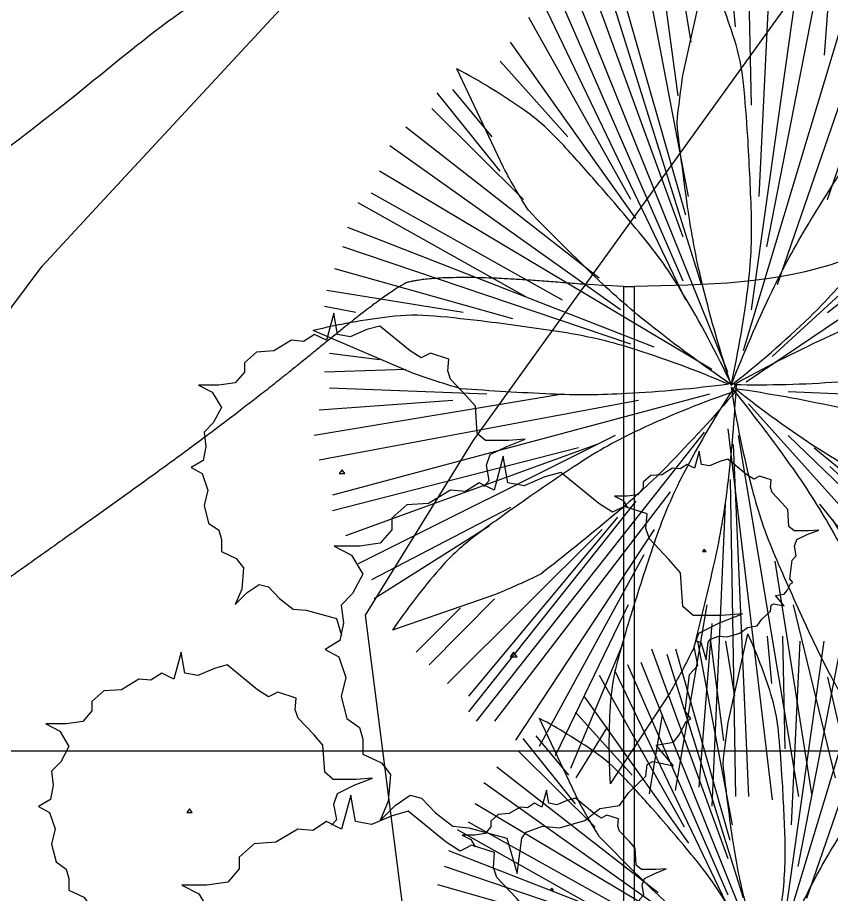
# Model space of a CAD drawing. Header units: millimetres. Extents: x -2023021 to 4454414, y -304659 to 993992.
# Drawn here: x 786696 to 798334, y 795144 to 807687 of the extents above; entities that cross this region are included whole.
import ezdxf

# ---------------------------------------------------------------- set-up
doc = ezdxf.new("R2010")
doc.units = ezdxf.units.MM
doc.header["$LTSCALE"] = 10
doc.header["$MEASUREMENT"] = 0
doc.linetypes.add('ACAD_ISO08W100', pattern=[36, 24, -3, 6, -3])
doc.layers.add('contour', color=254, linetype='Continuous')
doc.layers.add('zelen', color=69, linetype='Continuous')

# ---------------------------------------------------------------- blocks, each defined once
blk = doc.blocks.new('contour')
at = {"color": 9, "true_color": 0xc7c8ca}
for points in [[(335942, 73798), (335942, 78789), (335672, 83780), (335672, 88771), (335672, 93762), (335492, 98752), (335492, 103743), (339216, 108734), (339986, 109566), (343838, 113725), (345378, 115721), (347400, 118715), (350171, 123706), (350770, 124704), (353167, 128697), (355623, 133688), (356163, 134311), (360357, 138678), (361555, 138956), (366947, 140017), (372339, 140223), (377732, 140017), (383124, 139867), (388516, 139652)], [(350770, 73798), (349422, 78789), (347535, 83780), (346457, 88771), (345378, 93762), (344479, 98752), (343838, 103743), (345378, 106238), (347176, 108734), (350770, 113725), (354141, 118715), (356163, 122458), (356837, 123706), (359158, 128697), (361555, 133688), (366348, 138678), (366947, 138800)]]:
    blk.add_lwpolyline(points, dxfattribs=at)
blk = doc.blocks.new('Clump of Trees or Bushes - plan')
for points in [[(-10.993, 56.487), (-9.228, 58.426), (-10.144, 63.512), (-8.923, 67.033), (-3.43, 69.772), (2.673, 72.119), (-2.82, 71.728), (-10.449, 71.728), (-13.195, 74.075), (-13.806, 83.073), (-16.857, 86.594), (-22.045, 92.071), (-22.961, 94.81), (-22.656, 98.722), (-28.759, 100.678), (-31.811, 99.113), (-35.472, 101.461), (-45.543, 109.676), (-49.815, 108.503), (-55.308, 106.155), (-59.58, 106.938), (-60.801, 113.98), (-63.242, 104.982), (-67.209, 106.938), (-70.872, 104.59), (-74.839, 104.982), (-80.637, 101.461), (-86.435, 101.069), (-90.402, 97.548), (-90.402, 94.419), (-93.454, 90.898), (-98.947, 90.115), (-105.66, 90.115), (-101.083, 87.768), (-98.031, 82.682), (-100.778, 77.596), (-103.829, 74.466), (-103.219, 69.772), (-104.134, 65.077), (-108.102, 62.73), (-104.439, 60.774), (-102.609, 55.297), (-103.829, 50.211), (-102.303, 44.342), (-98.947, 41.995), (-98.031, 38.865), (-98.031, 34.953), (-93.148, 32.606), (-90.707, 29.476), (-91.317, 22.434), (-93.454, 17.348), (-89.487, 21.26), (-85.519, 23.999), (-82.468, 23.216), (-78.806, 19.304), (-74.228, 15.783), (-69.956, 15.392), (-59.886, 12.653), (-58.254, 7.074)], [(59.448, 5.262), (60.936, 4.858), (62.652, -1.011), (63.415, 4.858), (64.178, 5.836), (66.848, 6.814), (69.709, 6.569), (73.905, 7.792), (76.385, 9.748), (79.627, 10.237), (81.153, 12.438), (84.014, 15.127), (84.205, 17.084), (85.158, 17.573), (88.591, 16.839), (85.73, 20.262), (88.591, 20.751), (89.545, 21.974), (90.689, 24.174), (91.452, 24.663), (90.499, 25.886), (91.261, 31.999), (92.596, 33.466), (92.024, 36.645), (92.787, 38.845), (96.22, 40.557), (100.035, 42.024), (96.602, 41.779), (91.834, 41.779), (90.117, 43.246), (89.736, 48.871), (87.828, 51.071), (84.586, 54.494), (84.014, 56.206), (84.205, 58.651), (80.39, 59.873), (78.483, 58.895), (76.194, 60.362), (69.9, 65.497), (67.23, 64.764), (63.797, 63.297), (61.126, 63.786), (60.364, 68.187), (58.838, 62.563), (56.358, 63.786), (54.07, 62.319), (51.59, 62.563), (47.966, 60.362), (44.343, 60.118), (41.863, 57.917), (41.863, 55.961), (39.956, 53.761), (36.523, 53.272), (32.327, 53.272), (35.187, 51.805), (36.641, 49.381)]]:
    blk.add_lwpolyline(points)
for points in [[(-4.577, 66.508), (-7.629, 55.261), (-12.588, 57.706), (-17.166, 54.772), (-22.125, 55.261), (-29.372, 50.86), (-36.62, 50.371), (-41.579, 45.969), (-41.579, 42.057), (-45.393, 37.656), (-52.259, 36.678), (-60.651, 36.678), (-54.93, 33.743), (-51.115, 27.386), (-54.548, 21.029), (-58.363, 17.116), (-57.6, 11.248), (-58.744, 5.38), (-63.703, 2.446), (-59.126, 0), (-56.837, -6.846), (-58.363, -13.203), (-56.455, -20.539), (-52.259, -23.473), (-51.115, -27.385), (-51.115, -32.275), (-45.012, -35.21), (-41.96, -39.122), (-42.723, -47.924), (-45.393, -54.282), (-40.434, -49.391), (-35.475, -45.968), (-31.661, -46.946), (-27.083, -51.837), (-21.362, -56.238), (-16.021, -56.727), (-3.433, -60.15), (0, -71.887), (1.526, -60.15), (3.052, -58.194), (8.392, -56.238), (14.114, -56.727), (22.506, -54.282), (27.465, -50.369), (33.949, -49.391), (37.001, -44.99), (42.723, -39.611), (43.104, -35.699), (45.012, -34.721), (51.878, -36.188), (46.156, -29.341), (51.878, -28.363), (53.785, -25.918), (56.074, -21.517), (57.6, -20.539), (55.692, -18.094), (57.218, -5.868), (59.888, -2.934), (58.744, 3.424), (60.27, 7.825), (67.136, 11.248), (74.765, 14.182), (67.899, 13.693), (58.363, 13.693), (54.93, 16.627), (54.167, 27.875), (50.352, 32.276), (43.867, 39.123), (42.723, 42.546), (43.104, 47.436), (35.475, 49.882), (31.661, 47.925), (27.083, 50.86), (14.495, 61.129), (9.155, 59.662), (2.289, 56.728), (-3.052, 57.706)], [(-58.055, 61.947), (-58.97, 60.774), (-57.139, 60.774)], [(62.08, 35.667), (61.508, 34.933), (62.652, 34.933)], [(-1.144, 1.468), (-2.289, 0), (0, 0)]]:
    blk.add_lwpolyline(points, close=True)
blk = doc.blocks.new('T12')
for p, q in [((-0.1347, 0.5457), (-0.2532, 1.1696)), ((-0.1641, 0.8312), (-0.2091, 1.1696)), ((-0.1268, 0.9828), (-0.1572, 1.1696)), ((-0.0015, 1.0262), (-0.0162, 1.1872)), ((0.0435, 0.8042), (0.0357, 1.1872)), ((0.0435, 0.2249), (0.1767, 1.1696)), ((0.066, 0.5457), (0.0954, 1.1696)), ((0.0876, 0.4035), (0.2364, 1.1696)), ((0.2511, 0.9463), (0.2658, 1.152)), ((-0.1494, 0.4305), (-0.4088, 1.1426)), ((-0.0975, 0.2966), (-0.3569, 1.1249)), ((-0.1425, 0.4928), (-0.3276, 1.1426)), ((0.021, 0.1098), (0.3324, 1.1426)), ((-0.0231, 0.0475), (-0.446, 1.0979)), ((0.1179, 0.2966), (0.3989, 1.1155)), ((0.2589, 0.5375), (0.4518, 1.0979)), ((-0.1425, 0.2519), (-0.5351, 1.0709)), ((-0.1494, 0.306), (-0.4911, 1.0897)), ((-0.2982, 0.5375), (-0.587, 1.0533)), ((0.3324, 0.6702), (0.488, 1.0627)), ((0.3843, 0.7513), (0.5478, 1.0356)), ((0.4959, 0.8312), (0.5997, 1.0004)), ((-0.2835, 0.4834), (-0.6389, 0.9828)), ((-0.4764, 0.7149), (-0.6683, 0.9287)), ((0.629, 0.7948), (0.7181, 0.9205)), ((0.6222, 0.7243), (0.7485, 0.8841)), ((-0.6908, 0.7149), (-0.8024, 0.8488)), ((-0.6683, 0.6173), (-0.8465, 0.8394)), ((0.5331, 0.5633), (0.8151, 0.8394)), ((-0.6017, 0.5375), (-0.8612, 0.7948)), ((0.1023, 0.0921), (0.867, 0.7948)), ((-0.3873, 0.3142), (-0.9356, 0.7419)), ((0.2589, 0.2167), (0.911, 0.7325)), ((-0.3276, 0.2249), (-0.9806, 0.689)), ((0.0288, 0.0205), (0.9629, 0.6526)), ((0.488, 0.2613), (0.9776, 0.6256)), ((-0.0681, 0.0557), (-1.01, 0.6173)), ((0.5771, 0.2966), (1.0226, 0.5997)), ((-0.4911, 0.2519), (-1.0325, 0.5551)), ((-0.5949, 0.2613), (-1.0697, 0.5281)), ((0.3255, 0.1814), (1.0452, 0.501)), ((-0.2316, 0.1192), (-1.0991, 0.4576)), ((0.8219, 0.3412), (1.0373, 0.4388)), ((-0.2982, 0.1274), (-1.1138, 0.4035)), ((0.9414, 0.3412), (1.0745, 0.3859)), ((-0.6321, 0.1991), (-1.1363, 0.3412)), ((-0.7731, 0.2167), (-1.1588, 0.279)), ((-1.0766, 0.2167), (-1.1657, 0.2343)), ((0.9776, 0.1814), (1.1411, 0.2249)), ((0.7553, 0.1004), (1.1558, 0.1544)), ((-1.01, 0.0827), (-1.151, 0.1004)), ((0.6594, 0.0827), (1.1558, 0.1004)), ((-0.9356, 0.0557), (-1.1657, 0.0475)), ((0.488, 0.0299), (1.1636, 0.0381)), ((-0.7055, -0.0148), (-1.151, 0.0028)), ((-0.4911, -0.0148), (-1.1951, -0.1311)), ((-0.075, -0.0148), (-1.1432, -0.3003)), ((0.1473, -0.0066), (1.1783, -0.05)), ((-0.2757, -0.0324), (-1.1804, -0.2016)), ((-0.8024, -0.0324), (-1.1804, -0.0594)), ((0.0357, -0.0418), (0.77, -0.8608)), ((0.3774, -0.0594), (1.1783, -0.157)), ((-0.0906, -0.1217), (-0.7359, -0.9407)), ((-0.0231, -0.1123), (0.1023, -1.1639)), ((-0.3423, -0.1311), (-1.0697, -0.4954)), ((0.0063, -0.1311), (0.1767, -1.1545)), ((0.1473, -0.1311), (0.8366, -0.7985)), ((0.6369, -0.1393), (1.1558, -0.2192)), ((-0.446, -0.1664), (-1.1432, -0.345)), ((-0.3941, -0.157), (-1.106, -0.4155)), ((-0.0084, -0.157), (0.0357, -1.1545)), ((0.2217, -0.1664), (0.9189, -0.7362)), ((0.7407, -0.1758), (1.1039, -0.2815)), ((0.2658, -0.2192), (0.911, -0.8079)), ((-0.0162, -0.2557), (-0.0015, -1.1545)), ((-0.1866, -0.2909), (-0.684, -0.9407)), ((0.9257, -0.2815), (1.0892, -0.3179)), ((-0.2835, -0.3179), (-0.7574, -0.9148)), ((-0.6389, -0.3356), (-1.0325, -0.54)), ((-0.0309, -0.3262), (-0.0681, -1.1815)), ((0.2364, -0.3262), (0.7113, -0.9148)), ((0.5331, -0.345), (0.9629, -0.6916)), ((1.0001, -0.345), (1.0971, -0.3532)), ((-0.3354, -0.3626), (-0.7574, -0.8702)), ((0.2736, -0.3708), (0.6437, -0.9853)), ((-0.6987, -0.3884), (-1.0247, -0.594)), ((0.6516, -0.3802), (0.9776, -0.6469)), ((-0.3795, -0.3978), (-0.8171, -0.8337)), ((-0.2316, -0.3978), (-0.6242, -0.9947)), ((0.7632, -0.4155), (1.0226, -0.5846)), ((-0.261, -0.4695), (-0.5577, -1.0123)), ((0.9776, -0.4695), (1.0452, -0.513)), ((0.1101, -0.4871), (0.2139, -1.1463)), ((-0.684, -0.594), (-0.869, -0.7809)), ((-0.7799, -0.6199), (-0.9062, -0.7456)), ((-0.305, -0.6117), (-0.5126, -1.0394)), ((-0.0828, -0.6117), (-0.1719, -1.1369)), ((0.162, -0.6117), (0.2805, -1.1016)), ((-0.0681, -0.6645), (-0.1053, -1.1275)), ((-0.3197, -0.7186), (-0.4686, -1.0746)), ((0.2589, -0.8161), (0.3255, -1.1016)), ((0.4587, -0.8079), (0.5771, -1.0029)), ((0.3177, -0.896), (0.3774, -1.057)), ((-0.2091, -0.923), (-0.2463, -1.1463)), ((-0.3648, -0.9583), (-0.4539, -1.1016)), ((0.4734, -0.9501), (0.5037, -1.0394))]:
    blk.add_line(p, q)
for points in [[(-0.0139, 0.0114, -0.018232), (-0.0936, 0.2904, -0.024654), (-0.1347, 0.501, -0.00785), (-0.1671, 0.7541, -0.014321), (-0.1494, 0.8935), (-0.0828, 1.1954)], [(-0.0139, 0.0114, 0.025596), (0.0353, 0.3018, 0.037835), (0.0435, 0.501, 0.00676), (0.0332, 0.7157, 0.00961), (0.021, 0.8664, 0.051445), (-0.0045, 0.9904, 0.029602), (-0.0828, 1.1954)], [(-0.0136, 0.0111, 0.025596), (0.2089, 0.2041, 0.037835), (0.3418, 0.3528, 0.00676), (0.4702, 0.5252, 0.00961), (0.5565, 0.6493, 0.051445), (0.6155, 0.7612, 0.029602), (0.6853, 0.9694)], [(-0.0136, 0.0111, -0.018232), (0.102, 0.2772, -0.024654), (0.2041, 0.466, -0.00785), (0.3398, 0.682, -0.014321), (0.442, 0.7784), (0.6853, 0.9694)], [(-0.0128, 0.0121, 0.025596), (-0.1512, 0.2721, 0.037835), (-0.2664, 0.4348, 0.00676), (-0.4058, 0.5985, 0.00961), (-0.5075, 0.7104, 0.051445), (-0.6034, 0.7929, 0.029602), (-0.7907, 0.9074)], [(-0.0128, 0.0121, -0.018232), (-0.2463, 0.1843, -0.024654), (-0.4075, 0.326, -0.00785), (-0.5878, 0.5065, -0.014321), (-0.6589, 0.6277), (-0.7907, 0.9074)], [(-0.0048, 0.0132, -0.018232), (0.2536, 0.1453, -0.024654), (0.4524, 0.2262, -0.00785), (0.6944, 0.3069, -0.014321), (0.8346, 0.3164), (1.1437, 0.3094)], [(-0.0048, 0.0132, 0.025596), (0.2897, 0.021, 0.037835), (0.4868, 0.0514, 0.00676), (0.6954, 0.103, 0.00961), (0.841, 0.144, 0.051445), (0.9576, 0.193, 0.029602), (1.1437, 0.3094)], [(-0.0214, 0.0136, 0.025596), (-0.2976, 0.116, 0.037835), (-0.4919, 0.161, 0.00676), (-0.7048, 0.1908, 0.00961), (-0.8552, 0.2068, 0.051445), (-0.9817, 0.2048, 0.029602), (-1.1977, 0.1659)], [(-0.0214, 0.0136, -0.018232), (-0.3104, -0.0129, -0.024654), (-0.525, -0.0141, -0.00785), (-0.7797, 0.0011, -0.014321), (-0.9134, 0.0444), (-1.1977, 0.1659)], [(0.0001, 0.0131, 0.025596), (-0.1492, -0.2408, 0.037835), (-0.2276, -0.4241, 0.00676), (-0.2943, -0.6285, 0.00961), (-0.3364, -0.7737, 0.051445), (-0.3567, -0.8986, 0.029602), (-0.3564, -1.1181)], [(0.0001, 0.0131, -0.018232), (-0.0246, -0.276, -0.024654), (-0.0611, -0.4875, -0.00785), (-0.1207, -0.7355, -0.014321), (-0.1868, -0.8595), (-0.3564, -1.1181)], [(-0.014, 0.005, 0.025596), (0.0455, -0.2835, 0.037835), (0.1101, -0.4721, 0.00676), (0.1976, -0.6685, 0.00961), (0.2637, -0.8045, 0.051445), (0.3324, -0.9107, 0.029602), (0.4797, -1.0734)], [(-0.014, 0.005, -0.018232), (0.1615, -0.2261, -0.024654), (0.2762, -0.4075, -0.00785), (0.3982, -0.6315, -0.014321), (0.4322, -0.7679), (0.4797, -1.0734)], [(-0.0028, 0.0018, 0.025596), (0.2362, -0.1704, 0.037835), (0.4114, -0.2657, 0.00676), (0.6086, -0.3511, 0.00961), (0.7493, -0.4066, 0.051445), (0.8718, -0.4383, 0.029602), (1.0904, -0.4585)], [(-0.0028, 0.0018, -0.018232), (0.2828, -0.0497, -0.024654), (0.49, -0.1057, -0.00785), (0.7314, -0.1882, -0.014321), (0.8487, -0.2656), (1.0904, -0.4585)], [(0, -0.0051, 0.025596), (-0.2733, -0.115, 0.037835), (-0.4474, -0.2123, 0.00676), (-0.625, -0.3334, 0.00961), (-0.747, -0.4226, 0.051445), (-0.8393, -0.5092, 0.029602), (-0.9731, -0.6832)], [(0, -0.0051, -0.018232), (-0.1961, -0.2189, -0.024654), (-0.3542, -0.3641, -0.00785), (-0.5529, -0.5242, -0.014321), (-0.681, -0.5819), (-0.9731, -0.6832)]]:
    blk.add_lwpolyline(points, format="xyb")

msp = doc.modelspace()

# ---------------------------------------------------------------- linework, layer by layer
for p, q in [((795362, 803840), (795362, 727985)), ((795362, 803840), (795512, 803840)), ((795512, 803840), (795512, 727985))]:
    msp.add_line(p, q)
at = {"linetype": 'ACAD_ISO08W100', "ltscale": 250}
msp.add_line((774952, 797199), (900056, 797199), dxfattribs=at)
for points, knots in [([(795362, 808840), (793589, 808987), (790589, 809235), (786472, 805555), (780468, 801821), (774629, 795153), (764007, 790223), (754845, 787455), (748271, 785263), (746785, 784765)], [0, 0, 0, 0, 5058.501791, 8557.369829, 15881.718845, 26503.86908, 34486.732742, 50579.814726, 55280.085156, 55280.085156, 55280.085156, 55280.085156]), ([(792257, 803893), (792254, 803892), (792249, 803889), (792235, 803882), (792225, 803877), (792202, 803864), (792189, 803856), (792157, 803838), (792140, 803827), (792100, 803802), (792079, 803788), (792032, 803757), (792007, 803740), (791953, 803702), (791924, 803682), (791863, 803638), (791831, 803615), (791764, 803564), (791729, 803538), (791655, 803481), (791617, 803452), (791537, 803389), (791496, 803357), (791410, 803288), (791366, 803253), (791274, 803179), (791227, 803141), (791130, 803062), (791080, 803021), (790977, 802937), (790924, 802894), (790815, 802805), (790759, 802759), (790688, 802703), (790675, 802692), (790636, 802661), (790610, 802640), (790579, 802615), (790574, 802611), (790565, 802604), (790561, 802600), (790553, 802594), (790548, 802590), (790536, 802580), (790527, 802573), (790501, 802553), (790484, 802539), (790433, 802498), (790399, 802471), (790297, 802390), (790229, 802337), (790025, 802178), (789890, 802074), (789566, 801827), (789377, 801685), (789002, 801408), (788817, 801273), (788451, 801008), (788270, 800878), (787913, 800622), (787737, 800497), (787390, 800251), (787219, 800129), (786883, 799890), (786718, 799773), (786393, 799540), (786234, 799425), (785922, 799197), (785769, 799084), (785469, 798860), (785322, 798748), (785035, 798527), (784895, 798417), (784748, 798298), (784737, 798290), (784718, 798275), (784710, 798268), (784696, 798257), (784691, 798253), (784681, 798245), (784676, 798240), (784660, 798228), (784650, 798219), (784618, 798194), (784597, 798177), (784534, 798125), (784492, 798091), (784366, 797986), (784281, 797915), (784049, 797718), (783900, 797590), (783599, 797327), (783448, 797192), (783142, 796917), (782988, 796776), (782675, 796489), (782518, 796343), (782199, 796047), (782038, 795896), (781712, 795590), (781547, 795435), (781212, 795122), (781043, 794963), (780699, 794644), (780525, 794482), (780171, 794158), (779992, 793994), (779627, 793666), (779441, 793501), (779064, 793170), (778872, 793005), (778481, 792674), (778282, 792508), (777876, 792178), (777669, 792014), (777247, 791687), (777031, 791525), (776764, 791329), (776715, 791294), (776639, 791239), (776611, 791218), (776558, 791180), (776533, 791163), (776481, 791126), (776455, 791107), (776408, 791074), (776388, 791060), (776349, 791032), (776329, 791018), (776269, 790977), (776229, 790949), (776109, 790866), (776029, 790812), (775789, 790650), (775628, 790544), (775210, 790274), (774952, 790113), (774435, 789801), (774176, 789650), (773656, 789356), (773397, 789214), (772877, 788937), (772617, 788803), (772098, 788541), (771839, 788414), (771321, 788166), (771063, 788045), (770548, 787809), (770292, 787694), (769780, 787470), (769525, 787360), (769018, 787145), (768766, 787040), (768481, 786923), (768448, 786909), (768392, 786886), (768369, 786877), (768324, 786859), (768302, 786849), (768235, 786822), (768190, 786804), (768055, 786749), (767965, 786713), (767696, 786604), (767516, 786533), (766978, 786320), (766619, 786180), (765626, 785800), (764991, 785564), (763725, 785105), (763093, 784881), (761832, 784444), (761203, 784230), (759950, 783810), (759325, 783604), (758079, 783197), (757458, 782996), (756222, 782597), (755606, 782399), (754380, 782004), (753770, 781808), (753048, 781573), (752933, 781535), (752789, 781488), (752761, 781479), (752704, 781460), (752675, 781451), (752590, 781423), (752533, 781404), (752361, 781348), (752247, 781311), (751904, 781198), (751676, 781123), (750989, 780897), (750531, 780745), (749193, 780299), (748312, 780004), (747213, 779635), (746999, 779563), (746785, 779491)], [5278.901827, 5278.901827, 5278.901827, 5278.901827, 5474.519003, 5474.519003, 5670.136179, 5670.136179, 5865.753355, 5865.753355, 6061.370532, 6061.370532, 6256.987708, 6256.987708, 6452.604884, 6452.604884, 6648.22206, 6648.22206, 6843.839236, 6843.839236, 7039.456412, 7039.456412, 7235.073588, 7235.073588, 7430.690765, 7430.690765, 7626.307941, 7626.307941, 7821.925117, 7821.925117, 8017.542293, 8017.542293, 8213.159469, 8213.159469, 8408.776645, 8408.776645, 8452.239265, 8452.239265, 8539.164504, 8539.164504, 8554.244728, 8554.244728, 8568.184748, 8568.184748, 8582.124768, 8582.124768, 8610.004808, 8610.004808, 8665.764888, 8665.764888, 8777.285047, 8777.285047, 9000.325367, 9000.325367, 9446.406006, 9446.406006, 10080.286921, 10080.286921, 10714.167837, 10714.167837, 11348.048753, 11348.048753, 11981.929668, 11981.929668, 12615.810584, 12615.810584, 13249.691499, 13249.691499, 13883.572415, 13883.572415, 14517.45333, 14517.45333, 15151.334246, 15151.334246, 15785.215162, 15785.215162, 15834.459682, 15834.459682, 15872.613456, 15872.613456, 15896.947643, 15896.947643, 15921.281829, 15921.281829, 15969.950202, 15969.950202, 16067.286948, 16067.286948, 16261.960439, 16261.960439, 16651.307422, 16651.307422, 17327.180434, 17327.180434, 18003.053447, 18003.053447, 18678.926459, 18678.926459, 19354.799472, 19354.799472, 20030.672484, 20030.672484, 20706.545497, 20706.545497, 21382.41851, 21382.41851, 22058.291522, 22058.291522, 22734.164535, 22734.164535, 23410.037547, 23410.037547, 24085.91056, 24085.91056, 24761.783572, 24761.783572, 25437.656585, 25437.656585, 26113.529597, 26113.529597, 26260.768891, 26260.768891, 26345.693049, 26345.693049, 26421.58116, 26421.58116, 26501.400451, 26501.400451, 26561.074588, 26561.074588, 26620.748725, 26620.748725, 26740.096999, 26740.096999, 26978.793548, 26978.793548, 27456.186646, 27456.186646, 28218.729185, 28218.729185, 28981.271724, 28981.271724, 29743.814263, 29743.814263, 30506.356803, 30506.356803, 31268.899342, 31268.899342, 32031.441881, 32031.441881, 32793.98442, 32793.98442, 33556.52696, 33556.52696, 34319.069499, 34319.069499, 34421.379748, 34421.379748, 34489.781704, 34489.781704, 34558.183659, 34558.183659, 34694.98757, 34694.98757, 34968.595391, 34968.595391, 35515.811034, 35515.811034, 36610.24232, 36610.24232, 38550.065371, 38550.065371, 40489.888423, 40489.888423, 42429.711474, 42429.711474, 44369.534526, 44369.534526, 46309.357577, 46309.357577, 48249.180629, 48249.180629, 50189.00368, 50189.00368, 50556.953583, 50556.953583, 50648.282852, 50648.282852, 50739.61212, 50739.61212, 50922.270657, 50922.270657, 51287.58773, 51287.58773, 52018.221877, 52018.221877, 53479.49017, 53479.49017, 56279.182257, 56279.182257, 56956.566849, 56956.566849, 56956.566849, 56956.566849]), ([(795362, 803840), (794852, 803865), (794756, 803873), (794570, 803888), (794479, 803895), (794301, 803909), (794214, 803915), (794046, 803927), (793964, 803933), (793805, 803943), (793728, 803947), (793579, 803955), (793507, 803958), (793368, 803963), (793302, 803965), (793174, 803967), (793113, 803967), (792997, 803967), (792942, 803966), (792838, 803964), (792789, 803962), (792697, 803957), (792655, 803954), (792576, 803947), (792540, 803944), (792480, 803937), (792455, 803933), (792410, 803927), (792389, 803923), (792353, 803917), (792337, 803914), (792310, 803908), (792298, 803905), (792280, 803900), (792272, 803898), (792262, 803895), (792259, 803894), (792257, 803893)], [0, 0, 0, 0, 278.40633, 278.40633, 556.812661, 556.812661, 835.218991, 835.218991, 1113.625321, 1113.625321, 1392.031652, 1392.031652, 1670.437982, 1670.437982, 1948.844312, 1948.844312, 2227.250643, 2227.250643, 2505.656973, 2505.656973, 2784.063303, 2784.063303, 3062.469634, 3062.469634, 3340.875964, 3340.875964, 3571.966431, 3571.966431, 3803.056897, 3803.056897, 4034.147363, 4034.147363, 4265.23783, 4265.23783, 4496.328296, 4496.328296, 4695.190477, 4695.190477, 4695.190477, 4695.190477])]:
    msp.add_open_spline(points, degree=3, knots=knots)
msp.add_spline([(800579, 805408), (798485, 804205), (795512, 803840)], degree=3)

# ---------------------------------------------------------------- block references
for p, xscale, yscale, zscale in [((796969, 802372), 5048.356903440827, 5048.356903440827, 5048.356903440827), ((797487, 793844), 4206.960210228483, 4206.960210228483, 4206.960210228483)]:
    msp.add_blockref('T12', p, dxfattribs=dict(xscale=xscale, yscale=yscale, zscale=zscale))
at = {"layer": 'contour', "lineweight": 5}
msp.add_blockref('contour', (447831, 695396), dxfattribs=at)
at = {"layer": 'zelen', "xscale": 43.11638107232748, "yscale": 43.11638107232748, "zscale": 43.11638107232748}
for p in [(793839, 798544), (791658, 793697)]:
    msp.add_blockref('Clump of Trees or Bushes - plan', p, dxfattribs=at)

doc.saveas('drawing.dxf')
